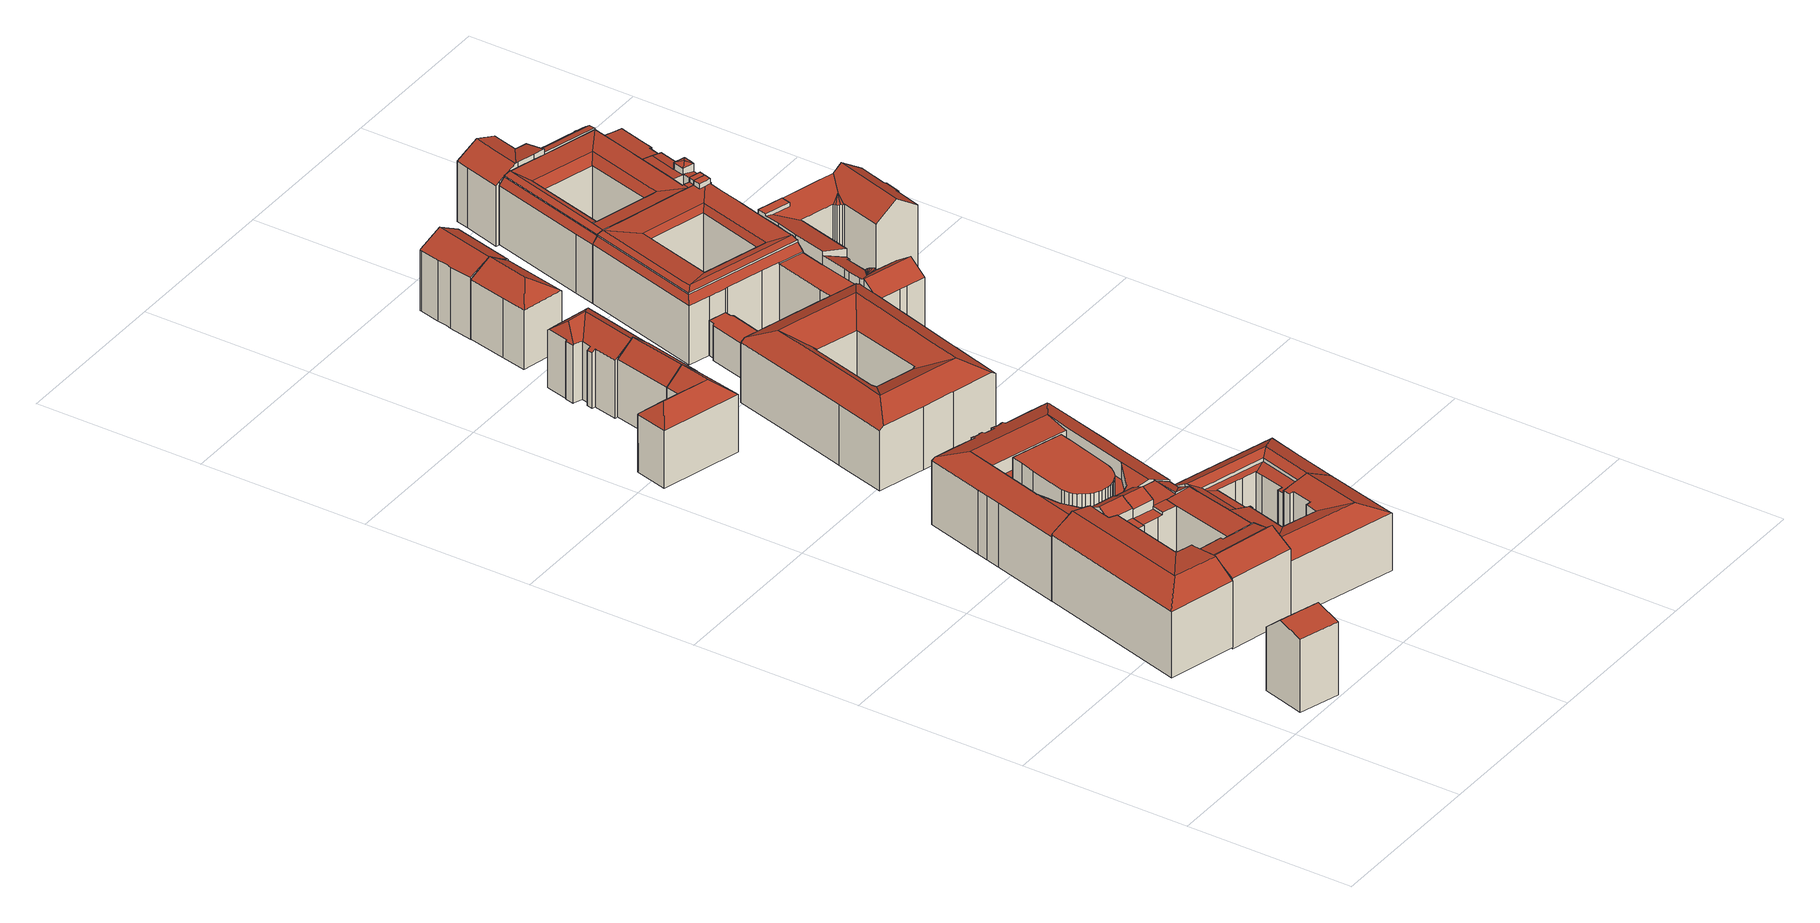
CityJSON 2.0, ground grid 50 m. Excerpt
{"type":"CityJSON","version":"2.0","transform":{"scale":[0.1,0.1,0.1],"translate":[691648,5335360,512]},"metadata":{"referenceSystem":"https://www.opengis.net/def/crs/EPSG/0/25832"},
"CityObjects":{
"building1":{"type":"Building","attributes":{"Gemeindeschluessel":"09162000","HoeheDach":"537.430","HoeheGrund":"512.990","Methode":"2000","NiedrigsteTraufeDesGebaeudes":"532.267","Geometrietyp2DReferenz":"3000","function":"31001_9998","roofType":"3100","measuredHeight":24.44,"storeysAboveGround":5},"geometry":[{"type":"MultiSurface","lod":"2","boundaries":[[[0,1,2,3]],[[4,0,3,5]],[[6,7,4,5,8,9,10,11,12,13]],[[11,14,15,12]],[[3,2,16,9,8,5]],[[4,7,6,13,17,18,1,0]],[[1,18,17,15,14,19,16,2]],[[19,14,11,10,9,16]],[[12,15,17,13]]],"semantics":{"surfaces":[{"type":"RoofSurface"},{"type":"WallSurface"},{"type":"GroundSurface"}],"values":[0,1,2,1,1,1,0,1,1]}}]},
"building2":{"type":"Building","attributes":{"Gemeindeschluessel":"09162000","HoeheDach":"540.660","HoeheGrund":"515.761","Methode":"2000","NiedrigsteTraufeDesGebaeudes":"519.040","Geometrietyp2DReferenz":"3000","function":"31001_3000","roofType":"3100","measuredHeight":24.9,"storeysAboveGround":5},"geometry":[{"type":"MultiSurface","lod":"2","boundaries":[[[20,21,22]],[[23,24,25,26,27]],[[28,29,30,31]],[[32,33,34,35,36]],[[37,38,39,40,41,42]],[[22,21,43,44]],[[45,46,47,48]],[[49,50,51,52,53]],[[51,54,44,52]],[[55,56,57,58]],[[59,39,38,60]],[[42,35,34,47,46,61]],[[26,20,27]],[[62,49,53,63]],[[64,41,40,30]],[[30,29,62,63,64]],[[65,28,31,59,60,55,58,45,48,33,32,66,67]],[[67,66,68,69,25,24]],[[32,36,68,66]],[[44,54,23,27,20,22]],[[43,41,64,63,53,52,44]],[[65,67,24,23,54,51,50]],[[48,47,34,33]],[[55,60,38,37,56]],[[56,37,42,61,57]],[[28,65,50,49,62,29]],[[31,30,40,39,59]],[[25,69,26]],[[45,58,57,61,46]],[[43,21,20,26,69,68,36,35,42,41]]],"semantics":{"surfaces":[{"type":"WallSurface"},{"type":"RoofSurface"},{"type":"GroundSurface"}],"values":[0,1,0,0,1,0,0,1,0,0,0,1,0,0,0,1,2,0,0,1,0,0,0,0,1,0,0,0,0,1]}}]},
"building3":{"type":"Building","attributes":{"Gemeindeschluessel":"09162000","HoeheDach":"540.440","HoeheGrund":"515.440","Methode":"2000","NiedrigsteTraufeDesGebaeudes":"536.875","Geometrietyp2DReferenz":"3000","function":"31001_3000","roofType":"3100","measuredHeight":25,"storeysAboveGround":5},"geometry":[{"type":"MultiSurface","lod":"2","boundaries":[[[70,71,72,73,74]],[[75,76,77,78]],[[79,80,81,82]],[[83,84,80,79]],[[78,77,85,86]],[[87,88,89,90]],[[91,85,77,76,89,88,92,74,73]],[[80,84,93,72,81]],[[91,73,72,93]],[[70,94,87,90,75,78,86,95,83,79,82,71]],[[95,86,85,91,93,84,83]],[[70,74,92,94]],[[90,89,76,75]],[[82,81,72,71]],[[94,92,88,87]]],"semantics":{"surfaces":[{"type":"WallSurface"},{"type":"RoofSurface"},{"type":"GroundSurface"}],"values":[0,0,0,0,0,0,1,1,1,2,0,0,0,0,0]}}]},
"building4":{"type":"Building","attributes":{"Gemeindeschluessel":"09162000","HoeheDach":"522.678","HoeheGrund":"515.722","Methode":"2000","NiedrigsteTraufeDesGebaeudes":"522.478","Geometrietyp2DReferenz":"3000","function":"31001_3000","roofType":"1000","measuredHeight":6.96,"storeysAboveGround":2},"geometry":[{"type":"MultiSurface","lod":"2","boundaries":[[[96,97,98,99]],[[100,101,102,103]],[[98,97,104,105,100,103]],[[97,96,106,104]],[[104,106,107,105]],[[96,99,102,101,107,106]],[[103,102,99,98]],[[105,107,101,100]]],"semantics":{"surfaces":[{"type":"WallSurface"},{"type":"GroundSurface"},{"type":"RoofSurface"}],"values":[0,0,1,0,0,2,0,0]}}]},
"building5":{"type":"Building","attributes":{"Gemeindeschluessel":"09162000","HoeheDach":"540.659","HoeheGrund":"515.698","Methode":"2000","NiedrigsteTraufeDesGebaeudes":"534.637","Geometrietyp2DReferenz":"3000","function":"31001_3000","roofType":"1000","measuredHeight":24.96,"storeysAboveGround":5},"geometry":[{"type":"MultiSurface","lod":"2","boundaries":[[[97,104,108,109,110,111]],[[112,113,114,115]],[[116,117,118,119,120,121]],[[108,122,123,109]],[[124,125,126,123,122,127,128]],[[105,129,108,104]],[[130,131,132,121,120,128,127,133,108,129]],[[110,109,123,134]],[[134,123,112,115,135]],[[136,137,125,124,138]],[[117,116,139,140,141,105,104,97,142,143,137,136]],[[124,128,144]],[[143,142,50,135,115,114,145]],[[119,118,146,144]],[[116,121,132,139]],[[140,131,130,141]],[[139,132,131,140]],[[120,119,144,128]],[[141,130,129,105]],[[111,110,134,135,50]],[[127,122,133]],[[113,147,145,114]],[[137,143,145,147,126,125]],[[146,118,117,136,138]],[[124,144,146,138]],[[97,111,50,142]],[[133,122,108]],[[123,126,147,113,112]]],"semantics":{"surfaces":[{"type":"WallSurface"},{"type":"RoofSurface"},{"type":"GroundSurface"}],"values":[0,1,0,1,1,0,1,0,0,0,2,0,0,1,0,0,0,0,0,1,0,1,0,0,1,0,0,0]}}]},
"building6":{"type":"Building","attributes":{"Gemeindeschluessel":"09162000","HoeheDach":"520.845","HoeheGrund":"515.638","Methode":"2000","NiedrigsteTraufeDesGebaeudes":"520.327","Geometrietyp2DReferenz":"3000","function":"31001_3000","roofType":"1000","measuredHeight":5.21},"geometry":[{"type":"MultiSurface","lod":"2","boundaries":[[[148,149,150,151]],[[152,153,154,155]],[[156,157,158,159]],[[159,158,149,148]],[[155,156,159,148,151,160,152]],[[151,150,161,160]],[[155,154,157,156]],[[153,161,150,149,158,157,154]],[[160,161,153,152]]],"semantics":{"surfaces":[{"type":"WallSurface"},{"type":"GroundSurface"},{"type":"RoofSurface"}],"values":[0,0,0,0,1,0,0,2,0]}}]},
"building7":{"type":"Building","attributes":{"Gemeindeschluessel":"09162000","HoeheDach":"539.810","HoeheGrund":"515.973","Methode":"1000","NiedrigsteTraufeDesGebaeudes":"539.810","Geometrietyp2DReferenz":"3000","function":"51009_1610","roofType":"1000","measuredHeight":23.84},"geometry":[{"type":"MultiSurface","lod":"2","boundaries":[[[162,163,164,165]],[[166,167,168,169]],[[169,168,170,171]],[[172,173,174,175]],[[176,177,178,179]],[[180,181,182,183]],[[184,185,186,187]],[[173,188,186,185,189,190,191,192,193,194,195,196,197,198,164,163,170,168,167,199,200,178,177,201,182,181,202,174]],[[203,193,192,204]],[[173,172,205,188]],[[206,197,196,207]],[[171,170,163,162]],[[187,186,188,205]],[[208,190,189,209]],[[210,201,177,176]],[[209,189,185,184]],[[211,191,190,208]],[[212,195,194,213]],[[165,164,198,214]],[[205,172,175,215,180,183,210,176,179,216,217,166,169,171,162,165,214,206,207,212,213,203,204,211,208,209,184,187]],[[181,180,215,202]],[[214,198,197,206]],[[213,194,193,203]],[[175,174,202,215]],[[179,178,200,216]],[[217,199,167,166]],[[183,182,201,210]],[[207,196,195,212]],[[204,192,191,211]],[[216,200,199,217]]],"semantics":{"surfaces":[{"type":"WallSurface"},{"type":"RoofSurface"},{"type":"GroundSurface"}],"values":[0,0,0,0,0,0,0,1,0,0,0,0,0,0,0,0,0,0,0,2,0,0,0,0,0,0,0,0,0,0]}}]},
"building8":{"type":"Building","attributes":{"name":"Bayerisches Staatsministerium des Innern, für Sport und Integration","Gemeindeschluessel":"09162000","HoeheDach":"538.550","HoeheGrund":"515.500","Methode":"2000","NiedrigsteTraufeDesGebaeudes":"533.060","Geometrietyp2DReferenz":"3000","function":"31001_3000","roofType":"3100","measuredHeight":23.05,"storeysAboveGround":3},"geometry":[{"type":"MultiSurface","lod":"2","boundaries":[[[218,219,220,221]],[[222,223,224,225]],[[226,227,228,229]],[[230,231,232,233,234,235,236,237,238,239,240,241,224,223,242,243,244,245,246,247,248,249,250,251,252,253,254,255,256]],[[221,220,257,258]],[[259,260,231,261,262,263]],[[264,265,266,267,268,269,270,232,231,260,259,271]],[[272,273,225,224,241,240]],[[274,275,276,277]],[[278,279,280,281]],[[282,283,284,285]],[[233,232,270,286,287,288,289,234]],[[281,280,290,291]],[[292,268,267,293]],[[294,295,296,297,298,258,257,299,300]],[[301,266,265,302]],[[303,304,305,306]],[[307,308,219,218]],[[249,248,247,309,310,311]],[[312,313,314,315]],[[316,317,283,282]],[[318,253,252,319]],[[309,247,246,320]],[[243,242,223,222,321,322]],[[323,324,313,312]],[[277,276,304,303]],[[254,253,318,325]],[[326,327,319,252,251,250]],[[328,244,243,322]],[[329,330,331,332]],[[333,334,307,218,221,258,298,297,335,336,263,262,337,338],[339,284,283,317,340,341,342,343,344,345,346,347,228,227,348,349,331,330,350,351,352,353,305,304,276,275,290,280,279,354]],[[338,355,356,333]],[[302,265,264,357]],[[358,348,227,226]],[[359,349,348,358]],[[360,350,330,329]],[[338,337,361,230,362,355]],[[229,228,347,363]],[[351,350,360,364,365,352]],[[366,367,368,369,370,371]],[[334,372,308,307]],[[370,369,355,362,230,256,373,374,375,314,313,324]],[[328,376,320,246,245,244]],[[377,292,293,301,302,357,378,379,296,295,294,300,367,366,371,323,312,315,380,381,382,383,384,325,318,319,327,326,311,310,309,320,376,328,322,321,222,225,273,272,385,386,387,388,389,289,288,287,286],[316,282,285,390,391,278,281,291,274,277,303,306,392,365,364,360,329,332,359,358,226,229,363,393,394,395,396,397,398,399]],[[379,378,357,264,271,400,335,297,296]],[[332,331,349,359]],[[392,353,352,365]],[[387,237,236,388]],[[363,347,346,393]],[[398,341,340,399]],[[333,356,372,334]],[[271,259,401,400]],[[306,305,353,392]],[[397,342,341,398]],[[292,377,286,270,269,268]],[[336,401,259,263]],[[375,374,373,382,381,380]],[[239,238,237,387,386,385]],[[335,400,401,336]],[[399,340,317,316]],[[368,299,257,220,219,308,372,356,355,369]],[[293,267,266,301]],[[291,290,275,274]],[[300,299,368,367]],[[315,314,375,380]],[[289,389,388,236,235,234]],[[285,284,339,390]],[[262,261,361,337]],[[261,231,230,361]],[[272,240,239,385]],[[391,354,279,278]],[[326,250,249,311]],[[394,345,344,395]],[[393,346,345,394]],[[371,370,324,323]],[[390,339,354,391]],[[256,255,254,325,384,383,382,373]],[[344,343,342,397,396,395]]],"semantics":{"surfaces":[{"type":"WallSurface"},{"type":"RoofSurface"},{"type":"GroundSurface"}],"values":[0,0,0,1,0,0,1,0,0,0,0,0,0,0,0,0,0,0,0,0,0,0,0,0,0,0,0,0,0,0,1,0,0,0,0,0,0,0,0,0,0,1,0,2,0,0,0,0,0,0,0,1,0,0,0,0,0,0,0,0,1,0,0,0,0,0,0,0,1,0,0,0,0,0,0,0,0,0]}}]},
"building9":{"type":"Building","attributes":{"Gemeindeschluessel":"09162000","HoeheDach":"537.230","HoeheGrund":"515.540","Methode":"2000","NiedrigsteTraufeDesGebaeudes":"533.020","Geometrietyp2DReferenz":"3000","function":"31001_3000","roofType":"3100","measuredHeight":21.69,"storeysAboveGround":5},"geometry":[{"type":"MultiSurface","lod":"2","boundaries":[[[402,403,404,405,406,407]],[[408,409,410,411]],[[403,412,413,414,404]],[[415,416,417,418]],[[419,420,421,402,407]],[[422,423,413,412]],[[424,425,409,408]],[[426,427,428,429,430,406,405]],[[431,432,425,424]],[[403,402,421,420,431,424,408,411,433,434,435,436,437,438,439,415,418,440,422,412]],[[440,441,423,422]],[[414,413,423,441,442,426]],[[436,443,444,437]],[[432,431,420,419]],[[426,442,417,416,445,446,444,443,427]],[[447,433,411,410]],[[439,445,416,415]],[[419,407,406,430,447,410,409,425,432]],[[437,444,446,438]],[[414,426,405,404]],[[436,435,428,427,443]],[[440,418,417,442,441]],[[438,446,445,439]],[[434,433,447,430,429]],[[434,429,428,435]]],"semantics":{"surfaces":[{"type":"WallSurface"},{"type":"RoofSurface"},{"type":"GroundSurface"}],"values":[0,0,0,0,0,0,0,1,0,2,0,1,0,0,1,0,0,1,0,1,0,0,0,0,0]}}]},
"building10":{"type":"Building","attributes":{"Gemeindeschluessel":"09162000","HoeheDach":"518.244","HoeheGrund":"515.620","Methode":"1000","NiedrigsteTraufeDesGebaeudes":"518.244","Geometrietyp2DReferenz":"3000","function":"31001_2000","roofType":"1000","measuredHeight":2.62},"geometry":[{"type":"MultiSurface","lod":"2","boundaries":[[[448,449,450,451,452,453,454,455,456,457,458,459]],[[460,461,462,463,464,465,466,467,468,469,470,471]],[[448,459,466,465]],[[469,456,455,470]],[[454,471,470,455]],[[452,461,460,453]],[[456,469,468,457]],[[449,448,465,464,463,450]],[[450,463,462,451]],[[457,468,467,458]],[[453,460,471,454]],[[458,467,466,459]],[[451,462,461,452]]],"semantics":{"surfaces":[{"type":"GroundSurface"},{"type":"RoofSurface"},{"type":"WallSurface"}],"values":[0,1,2,2,2,2,2,2,2,2,2,2,2]}}]},
"building11":{"type":"Building","attributes":{"Gemeindeschluessel":"09162000","HoeheDach":"537.770","HoeheGrund":"515.553","Methode":"2000","NiedrigsteTraufeDesGebaeudes":"533.120","Geometrietyp2DReferenz":"3000","function":"31001_1000","roofType":"3100","measuredHeight":22.22,"storeysAboveGround":6},"geometry":[{"type":"MultiSurface","lod":"2","boundaries":[[[472,473,474,475]],[[476,477,478,479]],[[474,473,480,481,482,483,484]],[[476,475,485,486]],[[482,481,487,478,477,488]],[[475,474,484,485]],[[479,478,487,489,472]],[[480,489,487,481]],[[482,488,490,483]],[[476,479,472,475]],[[484,483,490,486,485]],[[476,486,490,488,477]],[[473,472,489,480]]],"semantics":{"surfaces":[{"type":"WallSurface"},{"type":"RoofSurface"},{"type":"GroundSurface"}],"values":[0,1,2,1,0,0,1,0,0,1,0,1,0]}}]},
"building12":{"type":"Building","attributes":{"Gemeindeschluessel":"09162000","HoeheDach":"537.200","HoeheGrund":"515.490","Methode":"2000","NiedrigsteTraufeDesGebaeudes":"533.015","Geometrietyp2DReferenz":"3000","function":"31001_2000","roofType":"3100","measuredHeight":21.71,"storeysAboveGround":5},"geometry":[{"type":"MultiSurface","lod":"2","boundaries":[[[491,492,493,494]],[[423,422,495,496,497]],[[498,499,500,501]],[[493,492,502,503]],[[504,505,506,507]],[[508,509,510,511]],[[512,513,514,510,515]],[[502,516,517,518,503]],[[519,520,521,408]],[[507,506,520,519]],[[522,523,524,511,510,514]],[[525,508,511,526]],[[527,528,529,302,530]],[[531,532,525,516,502,492,491,533]],[[424,408,521,534,524,523]],[[525,532,535,508]],[[512,515,530,302]],[[505,504,501,500,536]],[[496,495,422,440,418,415,494,493,503,518,537,498,501,504,507,519,408,424,538,513,512,302,529,528,539]],[[418,440,441,442,535,532,531]],[[540,539,528,527]],[[526,511,524,534]],[[525,526,536,500,499,541,517,516]],[[527,530,515,510,509,540]],[[415,533,491,494]],[[541,537,518,517]],[[535,442,509,508]],[[531,533,415,418]],[[422,423,441,440]],[[537,541,499,498]],[[497,496,539,540]],[[526,534,521,520,506,505,536]],[[538,522,514,513]],[[522,538,424,523]],[[497,540,509,442,441,423]]],"semantics":{"surfaces":[{"type":"WallSurface"},{"type":"RoofSurface"},{"type":"GroundSurface"}],"values":[0,0,0,0,0,1,0,0,0,0,1,0,0,1,0,0,0,0,2,0,0,0,1,1,0,0,1,0,0,0,0,1,0,0,1]}}]},
"building13":{"type":"Building","attributes":{"Gemeindeschluessel":"09162000","HoeheDach":"537.627","HoeheGrund":"515.540","Methode":"1000","NiedrigsteTraufeDesGebaeudes":"533.245","Geometrietyp2DReferenz":"3000","function":"31001_1000","roofType":"3100","measuredHeight":22.09,"storeysAboveGround":6},"geometry":[{"type":"MultiSurface","lod":"2","boundaries":[[[483,490,542,543]],[[544,545,546,547,543,542]],[[548,545,544,549]],[[484,550,483,543,547,546]],[[546,545,548,484]],[[550,484,548,549,490,483]],[[549,544,542,490]]],"semantics":{"surfaces":[{"type":"WallSurface"},{"type":"RoofSurface"},{"type":"GroundSurface"}],"values":[0,0,1,2,0,0,1]}}]},
"building14":{"type":"Building","attributes":{"Gemeindeschluessel":"09162000","HoeheDach":"537.167","HoeheGrund":"515.540","Methode":"2000","NiedrigsteTraufeDesGebaeudes":"532.442","Geometrietyp2DReferenz":"3000","function":"31001_1000","roofType":"3200","measuredHeight":21.63,"storeysAboveGround":6},"geometry":[{"type":"MultiSurface","lod":"2","boundaries":[[[551,552,553,554,555,556]],[[557,558,559,560,561,562]],[[563,564,565,566,567,568]],[[569,570,571,572]],[[543,573,574,575]],[[546,576,577,578,579,580]],[[581,582,583,584,585,586]],[[586,585,562,561]],[[556,555,564,563,571,570]],[[587,546,580,588,573,543]],[[558,589,553,552,590,591,592,559]],[[555,554,578,593,565,564]],[[573,588,594,554,553,589,558,557,562,585,584,583,574]],[[576,546,587,543,575,582,581,586,561,560,559,592,591,590,595,596,569,572,568,567,566,597,577]],[[596,595,590,552,551,556,570,569]],[[575,574,583,582]],[[593,578,577,597,566,565]],[[580,579,578,554,594,588]],[[572,571,563,568]]],"semantics":{"surfaces":[{"type":"RoofSurface"},{"type":"WallSurface"},{"type":"GroundSurface"}],"values":[0,1,1,1,1,1,1,1,0,1,1,0,0,2,1,1,1,0,1]}}]},
"building15":{"type":"Building","attributes":{"name":"Bayerisches Staatsministerium der Finanzen und für Heimat","Gemeindeschluessel":"09162000","HoeheDach":"538.540","HoeheGrund":"515.510","Methode":"2000","NiedrigsteTraufeDesGebaeudes":"533.936","Geometrietyp2DReferenz":"3000","function":"31001_3000","roofType":"3100","measuredHeight":23.03,"storeysAboveGround":3},"geometry":[{"type":"MultiSurface","lod":"2","boundaries":[[[598,599,600,601,602,603,604,605,606,607,608,609,610]],[[611,612,613,614,615,616,617,618]],[[619,620,621,622,623,624,625,626]],[[627,604,603,628]],[[629,630,631,632,633,634,635,636,637,638,611,618]],[[633,639,640,641,642,643,644,634]],[[645,646,647,628,603,602,601,600]],[[648,649,610,632,631,630,629,650]],[[651,652,653,654,622,621]],[[655,656,657,607,606,658,659,660,661,662,663,664]],[[645,600,599,665]],[[629,618,617,616,615,666,655,667,668,650]],[[626,625,669,670]],[[671,665,599,598,653,652]],[[669,672,673,674,675,676,677,670]],[[660,659,678,679,680,661]],[[623,622,654,653,598,610,649,648,650,624]],[[681,682,683,684,642,641,685,686,687,666,615,614]],[[664,663,688,689,675,674]],[[662,661,680,690,688,663]],[[627,628,647,646,645,665,671,652,651,621,620,619,626,670,677,676,675,689,688,690,680,679,678,691,692,693],[684,683,682,681,614,613,612,611,638,637,636,635,634,644,643,642]],[[624,650,668,667,655,664,674,673,672,669,625]],[[678,659,658,691]],[[610,609,608,607,685,641,640,639,633,632]],[[606,605,693,692,691,658]],[[693,605,604,627]],[[666,687,686,685,607,657,656,655]]],"semantics":{"surfaces":[{"type":"RoofSurface"},{"type":"WallSurface"},{"type":"GroundSurface"}],"values":[0,1,1,1,1,1,1,0,1,0,1,0,1,1,1,1,0,1,1,1,2,0,1,0,1,1,0]}}]},
"building16":{"type":"Building","attributes":{"Gemeindeschluessel":"09162000","HoeheDach":"537.920","HoeheGrund":"515.592","Methode":"1000","NiedrigsteTraufeDesGebaeudes":"533.627","Geometrietyp2DReferenz":"3000","function":"31001_9998","roofType":"3200","measuredHeight":22.33,"storeysAboveGround":6},"geometry":[{"type":"MultiSurface","lod":"2","boundaries":[[[694,695,696,697]],[[698,696,695,699,700,701]],[[700,699,702,703,704,705]],[[706,703,702,707]],[[708,704,703,706]],[[694,707,702,699,695]],[[701,700,705]],[[701,705,709,710,698]],[[698,710,697,696]],[[710,709,708,706,707,694,697]],[[709,705,704,708]]],"semantics":{"surfaces":[{"type":"WallSurface"},{"type":"RoofSurface"},{"type":"GroundSurface"}],"values":[0,1,1,0,0,0,1,0,0,2,0]}}]},
"building17":{"type":"Building","attributes":{"Gemeindeschluessel":"09162000","HoeheDach":"526.280","HoeheGrund":"515.641","Methode":"2000","NiedrigsteTraufeDesGebaeudes":"526.280","Geometrietyp2DReferenz":"3000","function":"31001_3000","roofType":"1000","measuredHeight":10.64},"geometry":[{"type":"MultiSurface","lod":"2","boundaries":[[[711,712,713,714]],[[715,716,712,711]],[[717,718,719,720]],[[720,719,721,722]],[[723,724,725,726]],[[727,728,718,717]],[[722,721,716,715]],[[712,716,721,719,718,728,729,730,731,725,724,713]],[[732,729,728,727]],[[726,725,731,733]],[[714,713,724,723]],[[714,723,726,733,734,732,727,717,720,722,715,711]],[[734,730,729,732]],[[733,731,730,734]]],"semantics":{"surfaces":[{"type":"WallSurface"},{"type":"RoofSurface"},{"type":"GroundSurface"}],"values":[0,0,0,0,0,0,0,1,0,0,0,2,0,0]}}]},
"building18":{"type":"Building","attributes":{"Gemeindeschluessel":"09162000","HoeheDach":"537.840","HoeheGrund":"515.530","Methode":"2000","NiedrigsteTraufeDesGebaeudes":"534.086","Geometrietyp2DReferenz":"3000","function":"31001_9998","roofType":"3100","measuredHeight":22.31,"storeysAboveGround":5},"geometry":[{"type":"MultiSurface","lod":"2","boundaries":[[[735,736,737,738,739,740,741,742,743]],[[744,739,738,745]],[[746,747,748,749,750,751,752,753,744,745,754,755,756]],[[747,746,757,758,759,748]],[[749,748,759,735,743,750]],[[753,740,739,744]],[[746,756,760,757]],[[737,736,760,756,755,754,745,738]],[[759,758,757,760,736,735]],[[750,743,742,751]],[[742,741,740,753,752,751]]],"semantics":{"surfaces":[{"type":"RoofSurface"},{"type":"WallSurface"},{"type":"GroundSurface"}],"values":[0,1,2,1,1,1,1,1,0,1,1]}}]},
"building19":{"type":"Building","attributes":{"Gemeindeschluessel":"09162000","HoeheDach":"537.850","HoeheGrund":"515.645","Methode":"1000","NiedrigsteTraufeDesGebaeudes":"533.216","Geometrietyp2DReferenz":"3000","function":"31001_3000","roofType":"1000","measuredHeight":22.2,"storeysAboveGround":5},"geometry":[{"type":"MultiSurface","lod":"2","boundaries":[[[761,762,763,764,765]],[[766,767,768,769]],[[770,771,772,773,774,775,776]],[[773,772,777,778,779,780,781,782,783,784,785,786,787,788,789,790,791,792,793,794,795,796,727,732,797,798,799,800,801,802,803,804,805,806,807,774],[808,809,810,811,812,813,814]],[[766,815,816,817,787,786,785,784,818,767]],[[784,783,782,781,780,819,820,821,822,818]],[[823,765,824,825,826,827,828]],[[765,764,829,830,831,832,833,834,835,836,824]],[[837,838,839,840,817,816,841,842,843]],[[790,838,837,791]],[[844,776,775,845,846]],[[778,847,848,779]],[[829,770,776,844,846,830]],[[828,827,826,825,849,768]],[[769,768,849,850]],[[813,851,763,814]],[[816,815,852,841]],[[779,848,819,780]],[[797,853,854,798]],[[794,855,856,795]],[[857,858,761,765,823]],[[796,859,860,727]],[[861,862,863,857,823]],[[821,820,819,848,847,864,771,770,829,764,861]],[[732,865,853,797]],[[862,851,813,812,811,863]],[[842,841,852,855,794,793]],[[767,818,822,866,867,828,768]],[[830,846,845,831]],[[791,837,843,792]],[[789,839,838,790]],[[814,763,762,808]],[[833,832,806,805,804,834]],[[803,835,834,804]],[[867,866,822,821,861,823,828]],[[831,845,775,774,807,806,832]],[[795,856,859,796]],[[865,860,859,856,855,852,815,766,769,853]],[[857,863,811,810,858]],[[792,843,842,793]],[[727,860,865,732]],[[769,850,854,853]],[[861,764,763,851,862]],[[787,817,840,788]],[[778,777,772,771,864,847]],[[850,849,825,824,836,835,803,802,801,800,799,798,854]],[[810,809,808,762,761,858]],[[788,840,839,789]]],"semantics":{"surfaces":[{"type":"RoofSurface"},{"type":"WallSurface"},{"type":"GroundSurface"}],"values":[0,1,1,2,1,1,0,0,0,1,0,1,1,0,1,1,1,1,1,1,0,1,0,0,1,1,1,0,1,1,1,1,1,1,0,1,1,0,1,1,1,0,0,1,1,1,1,1]}}]},
"building20":{"type":"Building","attributes":{"Gemeindeschluessel":"09162000","HoeheDach":"536.542","HoeheGrund":"515.633","Methode":"2000","NiedrigsteTraufeDesGebaeudes":"532.075","Geometrietyp2DReferenz":"3000","function":"31001_3000","roofType":"3100","measuredHeight":20.91,"storeysAboveGround":4},"geometry":[{"type":"MultiSurface","lod":"2","boundaries":[[[868,869,870,871]],[[872,873,874,875]],[[876,877,878,879]],[[880,881,882,883]],[[870,874,873,871]],[[884,885,886,887,888,889,871,890,876,879]],[[891,892,893,894,895]],[[896,877,876,890,897]],[[898,882,881,899,900,901]],[[790,902,903,889,888]],[[873,895,894,871]],[[904,898,901,905]],[[788,886,885,787]],[[880,883,904,905,902,790,789,788,787,906,878,877,896,892,891,872,875,907,908,909,910]],[[908,907,869,868,911]],[[912,897,890,871]],[[902,905,901,900,903]],[[909,913,914,910]],[[915,916,871]],[[892,896,897,912,893]],[[916,911,868,871]],[[906,884,879,878]],[[880,910,914,899,881]],[[790,888,887,789]],[[872,891,895,873]],[[909,908,911,916,915,913]],[[883,882,898,904]],[[789,887,886,788]],[[894,893,912,871]],[[884,906,787,885]],[[907,875,874,870,869]],[[889,903,900,899,914,913,915,871]]],"semantics":{"surfaces":[{"type":"RoofSurface"},{"type":"WallSurface"},{"type":"GroundSurface"}],"values":[0,1,1,1,0,0,1,1,0,1,0,1,1,2,1,0,1,1,0,1,0,1,1,1,1,1,1,1,0,1,1,0]}}]},
"building21":{"type":"Building","attributes":{"Gemeindeschluessel":"09162000","HoeheDach":"537.860","HoeheGrund":"515.590","Methode":"2000","NiedrigsteTraufeDesGebaeudes":"533.453","Geometrietyp2DReferenz":"3000","function":"31001_3000","roofType":"1000","measuredHeight":22.27,"storeysAboveGround":5},"geometry":[{"type":"MultiSurface","lod":"2","boundaries":[[[799,800,803,917,825,849,850,854,798]],[[918,919,920,921,922,923,924,925]],[[825,926,927,928,849]],[[917,929,930,931,932,933,934,935,825]],[[850,936,937,938,854]],[[939,940,934]],[[941,942,775,774]],[[932,943,944,922,921,945,946,947]],[[948,949,950,951]],[[935,926,825]],[[952,953,954,955]],[[936,928,927,956,957,958,959,960,937]],[[850,849,928,936]],[[955,954,961,962]],[[775,942,963,845]],[[964,947,946,965,966,967,968,939]],[[925,924,940,939,968]],[[969,952,955,962,970,971,941,774,807,972,973,806,804,803,800,799,798,974,960,959,958,957,975,976,977],[919,918,925,968,967,966,965,978,920]],[[940,924,923,979,934]],[[934,979,927,926]],[[974,938,937,960]],[[798,854,938,974]],[[957,956,980,975]],[[976,981,982,977]],[[806,930,929,804]],[[923,922,944,979]],[[946,945,921,920,978,965]],[[931,951,950,961,954,953,983,944,943,932]],[[973,972,807,774,775,845,948,951,931,930,806]],[[975,980,981,976]],[[804,929,917,803]],[[952,969,977,982,983,953]],[[933,932,947,964,939,934]],[[950,949,963,942,941,971,970,962,961]],[[934,926,935]],[[948,845,963,949]],[[979,944,983,982,981,980,956,927]]],"semantics":{"surfaces":[{"type":"WallSurface"},{"type":"RoofSurface"},{"type":"GroundSurface"}],"values":[0,0,1,1,1,0,0,1,1,0,0,0,0,0,1,0,0,2,1,1,0,0,0,0,0,1,0,1,0,0,0,0,1,0,0,0,1]}}]},
"building22":{"type":"Building","attributes":{"Gemeindeschluessel":"09162000","HoeheDach":"538.033","HoeheGrund":"515.520","Methode":"2000","NiedrigsteTraufeDesGebaeudes":"533.962","Geometrietyp2DReferenz":"3000","function":"31001_9998","roofType":"3100","measuredHeight":22.51,"storeysAboveGround":5},"geometry":[{"type":"MultiSurface","lod":"2","boundaries":[[[984,985,986,987,988,989,990]],[[991,992,993,994]],[[995,996,997,998]],[[999,1000,1001,1002]],[[1003,1004,996,995]],[[1000,990,989,988,1005,1006,1001]],[[1007,1004,1003,1008,1009,1010]],[[995,998,1011,1012,991,994,1013,1014,999,1002,1015,1016,1017,1018,1019,1020,1009,1008,1003]],[[1009,1020,1019,986,985,1010]],[[998,997,1021,1011]],[[1015,1006,1005,1016]],[[1014,1013,994,993,984,990,1000,999]],[[1002,1001,1006,1015]],[[988,987,1018,1017,1016,1005]],[[1018,987,986,1019]],[[1012,1011,1021,1022,992,991]],[[993,992,1022,1021,997,996,1004,1007,1010,985,984]]],"semantics":{"surfaces":[{"type":"RoofSurface"},{"type":"WallSurface"},{"type":"GroundSurface"}],"values":[0,1,1,1,1,0,1,2,1,1,1,1,1,1,1,1,0]}}]},
"building23":{"type":"Building","attributes":{"Gemeindeschluessel":"09162000","HoeheDach":"539.562","HoeheGrund":"515.597","Methode":"2000","NiedrigsteTraufeDesGebaeudes":"534.201","Geometrietyp2DReferenz":"3000","function":"31001_3000","roofType":"3100","measuredHeight":23.96,"storeysAboveGround":4},"geometry":[{"type":"MultiSurface","lod":"2","boundaries":[[[1023,1024,1025,1026,1027,1028,1029,1030,1031,1032,1033]],[[1034,1035,1036,1037]],[[784,1038,1039,780]],[[1040,1041,1042,1043]],[[1044,1045,1028,1046]],[[1047,1048,1046,1028,1049]],[[1050,1051,1044,1046,1048]],[[906,1052,1053,787]],[[1041,1054,1055,1056,1034,1037,1051,1050,1057,1058,1059,1060,1061,1062,906,787,784,780,779,1063,1064,1065,1066,1042]],[[1041,1040,1067,1054]],[[1066,1068,1043,1042]],[[1069,1070,1071,1023,1033]],[[1072,1073,1029,1028,1045,1036,1035]],[[1032,1074,1069,1033]],[[1040,1043,1068,1075,1073,1072,1076,1077,1067]],[[1055,1077,1076,1056]],[[787,1053,1038,784]],[[1059,1026,1025,1060]],[[1059,1058,1078,1027,1026]],[[1050,1048,1047,1057]],[[1078,1049,1028,1027]],[[1061,1060,1025,1024,1079]],[[1063,779,1080,1074,1032,1031]],[[1062,1081,1052,906]],[[1061,1079,1081,1062]],[[1058,1057,1047,1049,1078]],[[1069,1074,1080,1070]],[[1077,1055,1054,1067]],[[1063,1031,1030,1064]],[[1051,1037,1036,1045,1044]],[[779,780,1039,1071,1070,1080]],[[1065,1075,1068,1066]],[[1065,1064,1030,1029,1073,1075]],[[1034,1056,1076,1072,1035]],[[1023,1071,1039,1038,1053,1052,1081,1079,1024]]],"semantics":{"surfaces":[{"type":"RoofSurface"},{"type":"WallSurface"},{"type":"GroundSurface"}],"values":[0,1,1,1,0,0,1,1,2,1,1,1,0,1,0,1,1,1,1,1,0,1,1,1,1,1,0,1,1,1,1,1,1,1,0]}}]},
"building24":{"type":"Building","attributes":{"Gemeindeschluessel":"09162000","HoeheDach":"536.200","HoeheGrund":"515.600","Methode":"2000","NiedrigsteTraufeDesGebaeudes":"521.159","Geometrietyp2DReferenz":"3000","function":"31001_9998","roofType":"1000","measuredHeight":20.6,"storeysAboveGround":4},"geometry":[{"type":"MultiSurface","lod":"2","boundaries":[[[1082,1083,1084,1085]],[[1086,1087,1088,1089]],[[952,955,1090,1091,1092,1093]],[[1094,1083,1095]],[[1096,1097,1092,1091]],[[1098,1099,1100,1094]],[[1101,1102,1096,1091,1090,1103]],[[1087,1104,1095,1088]],[[1105,1106,1107,1108]],[[1105,952,1093,1109,1106]],[[941,1110,1086,1089,1102,1101]],[[1085,1111,1107,1106,1109,1082]],[[962,1103,1090,955]],[[1112,1113,1111,1085,1084,1100,1099]],[[1089,1088,1095,1083,1082,1097,1096,1102]],[[941,1101,1103,962]],[[1097,1082,1109,1093,1092]],[[1104,1098,1094,1095]],[[1094,1100,1084,1083]],[[1110,1112,1099,1098,1104,1087,1086]],[[1108,1107,1111,1113]],[[1112,1110,941,962,955,952,1105,1108,1113]]],"semantics":{"surfaces":[{"type":"WallSurface"},{"type":"RoofSurface"},{"type":"GroundSurface"}],"values":[0,1,0,1,0,1,1,0,0,0,0,1,0,0,0,0,1,1,1,0,0,2]}}]},
"building25":{"type":"Building","attributes":{"Gemeindeschluessel":"09162000","HoeheDach":"536.964","HoeheGrund":"515.680","Methode":"2000","NiedrigsteTraufeDesGebaeudes":"532.594","Geometrietyp2DReferenz":"3000","function":"31001_9998","roofType":"2100","measuredHeight":21.28,"storeysAboveGround":4},"geometry":[{"type":"MultiSurface","lod":"2","boundaries":[[[1114,1115,1116,1117,1118,1119,1120,1121,1122,1123,1124,1125,1126]],[[1127,1128,1129,1130,1131]],[[1125,1132,1133,1126]],[[1134,1135,1136,1137,1138,1139]],[[1131,1130,1139,1138,1121,1120,1119]],[[1115,1114,1126,1133,1140,1136,1135]],[[1129,1134,1139,1130]],[[1140,1133,1132,1141,1142,1143]],[[1124,1141,1132,1125]],[[1143,1137,1136,1140]],[[1123,1142,1141,1124]],[[1117,1116,1115,1135,1134,1129,1128]],[[1138,1137,1143,1142,1123,1122,1121]],[[1117,1128,1127,1118]],[[1118,1127,1131,1119]]],"semantics":{"surfaces":[{"type":"GroundSurface"},{"type":"RoofSurface"},{"type":"WallSurface"}],"values":[0,1,2,1,2,2,2,1,2,2,2,2,2,2,2]}}]},
"building26":{"type":"Building","attributes":{"Gemeindeschluessel":"09162000","HoeheDach":"532.808","HoeheGrund":"515.772","Methode":"2000","NiedrigsteTraufeDesGebaeudes":"531.914","Geometrietyp2DReferenz":"3000","function":"31001_9998","roofType":"1000","measuredHeight":17.04,"storeysAboveGround":4},"geometry":[{"type":"MultiSurface","lod":"2","boundaries":[[[1144,1145,1146,1147]],[[1148,1149,1150,1151]],[[1152,1153,1154,1155]],[[1147,1146,1153,1152]],[[1155,1154,1156,1157]],[[1157,1156,1158,1159]],[[1160,1161,1149,1148]],[[1162,1163,1161,1160]],[[1159,1158,1163,1162]],[[1151,1150,1145,1144]],[[1145,1150,1149,1161,1163,1158,1156,1154,1153,1146]],[[1147,1152,1155,1157,1159,1162,1160,1148,1151,1144]]],"semantics":{"surfaces":[{"type":"WallSurface"},{"type":"RoofSurface"},{"type":"GroundSurface"}],"values":[0,0,0,0,0,0,0,0,0,0,1,2]}}]}
},
"vertices":[
[212,8,234],[233,83,254],[113,119,254],[91,44,234],[212,8,10],[91,44,10],[248,137,10],[233,83,10],[113,119,10],[128,172,10],[190,155,10],[221,146,10],[240,141,10],[249,138,10],[221,146,203],[240,141,203],[128,172,205],[249,138,203],[248,137,204],[190,155,204],
[242,738,274],[238,723,274],[238,723,266],[325,738,287],[334,772,268],[258,793,268],[255,782,274],[249,760,287],[284,592,38],[284,592,70],[254,482,70],[254,482,38],[208,807,38],[174,817,38],[174,817,267],[200,809,284],[208,807,282],[228,391,284],[230,396,283],[251,471,272],[254,482,270],[205,496,270],[95,429,284],[265,715,270],[265,715,266],[133,828,38],[133,828,241],[136,828,242],[136,828,38],[303,658,237],[304,661,237],[315,701,237],[265,715,237],[253,671,237],[315,701,266],[210,327,38],[210,327,242],[9,381,240],[9,381,38],[251,471,38],[230,396,38],[9,382,241],[303,658,70],[253,671,70],[205,496,70],[304,661,38],[250,795,38],[334,772,38],[250,795,276],[258,793,274],
[251,471,34],[230,396,34],[230,396,284],[236,418,266],[251,471,255],[365,434,34],[365,434,257],[442,416,257],[442,416,34],[404,279,34],[404,279,249],[210,327,249],[210,327,34],[422,340,34],[422,340,280],[433,383,264],[433,383,34],[341,450,34],[341,450,255],[338,440,257],[338,440,34],[430,370,266],[305,458,255],[424,348,284],[305,458,34],[424,349,34],
[354,649,105],[354,649,37],[305,458,37],[305,458,105],[338,440,37],[338,440,106],[341,450,106],[341,450,37],[413,633,37],[365,434,37],[413,633,107],[365,434,107],
[413,633,244],[369,645,244],[369,645,237],[354,649,237],[379,681,265],[388,718,287],[324,735,287],[314,699,265],[491,619,37],[504,666,37],[504,666,241],[499,649,252],[499,649,250],[491,619,250],[422,670,246],[379,681,246],[472,735,252],[467,736,252],[397,755,252],[450,662,246],[454,661,246],[365,434,244],[442,416,250],[464,503,250],[490,613,250],[422,670,244],[379,681,237],[314,699,237],[519,722,37],[467,736,37],[519,722,226],[490,613,37],[464,503,37],[442,416,37],[304,661,37],[334,772,37],[454,661,252],[334,772,265],[510,690,227],[397,755,265],
[540,483,36],[540,483,87],[564,476,83],[564,476,36],[533,355,36],[533,355,83],[496,366,88],[496,366,36],[524,470,36],[524,470,88],[528,486,88],[528,486,36],[561,465,36],[561,465,83],
[372,799,40],[372,799,278],[360,797,278],[360,797,40],[402,813,40],[402,813,278],[393,807,278],[393,807,40],[382,802,278],[382,802,40],[305,998,40],[305,998,278],[317,1039,278],[317,1039,40],[430,848,40],[430,848,278],[425,838,278],[425,838,40],[483,1028,40],[483,1028,278],[474,995,278],[474,995,40],[273,868,40],[273,868,278],[272,880,278],[272,880,40],[273,891,278],[275,857,278],[279,847,278],[284,836,278],[290,827,278],[298,819,278],[307,812,278],[317,806,278],[327,801,278],[338,799,278],[349,797,278],[411,820,278],[418,829,278],[461,953,278],[327,1074,278],[298,819,40],[290,827,40],[273,891,40],[338,799,40],[327,801,40],[279,847,40],[275,857,40],[461,953,40],[284,836,40],[317,806,40],[307,812,40],[349,797,40],[327,1074,40],[418,829,40],[411,820,40],
[246,858,211],[246,858,260],[260,816,256],[260,816,211],[469,1232,35],[469,1232,230],[479,1229,230],[479,1229,35],[393,807,35],[393,807,211],[402,813,211],[402,813,35],[308,1190,265],[555,1117,265],[635,1172,235],[575,1189,235],[502,1209,236],[504,1220,231],[505,1222,230],[498,1224,230],[497,1222,231],[497,1220,232],[478,1225,232],[479,1228,231],[468,1231,231],[465,1219,236],[435,1228,236],[438,1239,231],[438,1241,231],[429,1243,231],[429,1242,231],[428,1240,232],[411,1244,232],[411,1247,231],[411,1248,231],[403,1250,231],[401,1237,236],[327,1258,237],[272,1273,237],[288,785,250],[288,785,211],[479,843,265],[535,1047,265],[535,1047,254],[535,1047,211],[479,843,211],[467,736,257],[519,722,231],[573,920,231],[585,964,232],[594,997,231],[622,1098,231],[642,1171,231],[451,740,265],[478,1225,35],[479,1228,35],[284,836,35],[284,836,211],[290,827,211],[290,827,35],[273,868,35],[273,868,211],[275,857,211],[275,857,35],[317,1039,35],[317,1039,211],[305,998,211],[305,998,35],[642,1171,35],[635,1172,35],[575,1189,35],[502,1209,35],[279,847,211],[279,847,35],[594,997,35],[585,964,35],[288,785,35],[328,774,35],[334,772,35],[334,772,211],[328,774,211],[250,795,257],[250,795,35],[573,920,35],[519,722,35],[298,819,35],[298,819,211],[307,812,211],[307,812,35],[240,873,211],[240,873,262],[429,1243,35],[429,1242,35],[428,1240,35],[192,1029,35],[192,1029,231],[203,1070,231],[203,1070,35],[327,1074,35],[327,1074,211],[403,1250,35],[411,1248,35],[438,1241,35],[468,1231,35],[465,1219,35],[136,828,35],[136,828,231],[401,1237,35],[411,1244,35],[411,1247,35],[435,1228,35],[349,797,35],[349,797,211],[360,797,211],[360,797,35],[239,909,211],[239,893,211],[355,766,211],[404,778,211],[288,1120,211],[238,942,211],[273,891,211],[483,1028,211],[474,995,211],[461,953,211],[431,854,211],[430,848,211],[425,838,211],[418,829,211],[411,820,211],[382,802,211],[372,799,211],[338,799,211],[337,799,211],[327,801,211],[317,806,211],[272,880,211],[238,942,265],[239,909,264],[467,736,35],[382,802,35],[372,799,35],[338,799,35],[288,1120,254],[288,1120,265],[411,820,35],[337,799,35],[327,801,35],[201,809,35],[208,807,35],[208,807,264],[201,809,265],[174,817,251],[174,817,35],[239,893,263],[261,1276,231],[242,1209,231],[213,1106,231],[438,1239,35],[622,1098,35],[451,740,35],[355,766,35],[213,1106,35],[242,1209,35],[261,1276,35],[272,1273,35],[327,1258,35],[497,1220,35],[497,1222,35],[498,1224,35],[505,1222,35],[504,1220,35],[273,891,35],[272,880,35],[317,806,35],[418,829,35],[425,838,35],[430,848,35],[431,854,35],[461,953,35],[474,995,35],[483,1028,35],[355,766,250],[404,778,257],
[422,340,35],[404,279,35],[404,279,211],[419,329,252],[419,330,251],[422,340,251],[528,486,35],[528,486,233],[524,470,233],[524,470,35],[729,183,35],[729,183,210],[728,184,211],[637,454,35],[637,454,232],[650,450,235],[650,450,35],[433,383,252],[433,383,35],[424,349,35],[788,409,35],[788,409,210],[464,503,35],[464,503,252],[667,256,252],[605,334,232],[605,332,232],[533,355,232],[499,365,232],[442,416,35],[442,416,252],[496,366,35],[533,355,35],[605,332,35],[615,370,35],[628,365,35],[644,428,35],[632,432,35],[716,430,35],[716,430,250],[713,431,252],[615,370,232],[628,365,235],[632,432,232],[644,428,235],[496,366,233],
[628,365,36],[624,367,36],[615,370,36],[597,377,36],[590,391,36],[604,452,36],[585,458,36],[588,469,36],[607,463,36],[637,454,36],[632,432,36],[644,428,36],[604,452,62],[590,391,62],[597,377,62],[615,370,62],[624,367,62],[628,365,62],[644,428,62],[632,432,62],[637,454,62],[607,463,62],[588,469,62],[585,458,62],
[24,1935,212],[24,1935,35],[266,1868,35],[266,1868,212],[224,1933,258],[182,1999,211],[52,2031,214],[81,1973,258],[25,1935,35],[50,2032,35],[183,1998,35],[192,2037,35],[296,2013,35],[296,2013,212],[243,2025,258],[50,2032,212],[183,1998,212],[25,1935,212],[192,2037,213],
[642,474,223],[655,470,225],[655,470,35],[642,474,35],[813,501,35],[819,524,35],[819,524,210],[612,585,35],[612,585,225],[555,601,225],[555,601,35],[673,543,224],[673,543,35],[530,498,35],[530,498,224],[543,494,223],[543,494,35],[724,573,238],[755,586,252],[502,659,252],[526,629,238],[504,666,35],[491,619,35],[491,619,252],[504,666,248],[678,562,224],[679,565,225],[679,565,35],[540,483,35],[540,483,223],[528,486,224],[490,613,252],[464,503,251],[491,496,238],[724,573,228],[526,629,228],[667,680,210],[667,680,35],[635,689,35],[519,722,210],[650,450,225],[687,439,228],[637,454,224],[491,496,228],[687,439,238],[555,599,225],[637,578,35],[490,613,35],[848,627,35],[848,627,210],[637,578,225],
[230,2212,212],[230,2212,35],[283,2200,256],[335,2188,213],[335,2188,35],[283,2200,35],[296,2013,213],[244,2025,256],[244,2025,35],
[248,2332,214],[249,2332,214],[248,2330,212],[317,2367,252],[259,2380,252],[222,2340,215],[241,2303,211],[242,2303,212],[242,2303,35],[241,2303,35],[232,2306,35],[232,2306,204],[228,2366,216],[243,2429,216],[245,2435,211],[245,2435,35],[243,2429,35],[228,2366,35],[220,2340,35],[220,2340,213],[226,2367,212],[226,2367,35],[230,2212,218],[222,2214,212],[222,2214,35],[362,2303,35],[386,2404,35],[386,2404,211],[362,2303,211],[335,2188,211],[237,2285,35],[238,2285,35],[238,2285,212],[237,2285,211],[228,2288,205],[228,2288,35],[278,2201,35],[278,2201,252],[248,2329,212],[249,2332,35],[248,2330,35],[248,2329,35],[271,2430,211],[305,2316,252],[248,2332,35],[222,2340,35],[271,2430,35],
[681,1371,229],[695,1367,220],[737,1515,221],[738,1519,221],[799,1722,220],[826,1811,219],[840,1864,220],[843,1878,221],[830,1881,229],[752,1829,265],[727,1742,265],[667,1538,265],[642,1453,265],[462,1592,35],[463,1594,35],[520,1801,35],[522,1807,35],[522,1807,232],[520,1801,232],[463,1594,232],[462,1592,232],[328,1467,35],[438,1436,35],[456,1431,35],[456,1431,228],[438,1436,229],[328,1467,229],[316,1471,219],[316,1471,35],[840,1864,35],[826,1811,35],[478,1588,220],[480,1587,220],[592,1555,221],[595,1554,221],[602,1552,225],[602,1552,35],[595,1554,35],[592,1555,35],[480,1587,35],[478,1588,35],[603,1556,225],[659,1762,223],[661,1768,223],[661,1768,35],[659,1762,35],[603,1556,35],[737,1515,35],[738,1519,35],[799,1722,35],[457,1504,265],[568,1474,265],[395,1521,265],[549,1406,35],[555,1404,35],[555,1404,229],[549,1406,229],[500,1900,265],[561,1883,265],[679,1850,265],[802,1889,229],[764,1900,229],[699,1919,229],[590,1950,228],[581,1952,228],[534,1966,229],[470,1983,229],[695,1367,35],[534,1804,223],[476,1813,265],[419,1606,265],[357,1621,220],[357,1621,35],[681,1371,35],[358,1623,220],[415,1831,220],[458,1987,219],[458,1987,35],[415,1831,35],[358,1623,35],[764,1900,35],[699,1919,35],[590,1950,35],[534,1804,35],[539,1802,35],[655,1769,35],[660,1768,35],[660,1768,222],[655,1769,222],[539,1802,223],[534,1966,35],[470,1983,35],[581,1952,35],[802,1889,35],[830,1881,35],[843,1878,35],
[386,2702,36],[386,2702,258],[445,2686,219],[445,2686,36],[408,2499,216],[384,2702,259],[356,2577,259],[405,2499,218],[321,2718,218],[296,2604,218],[279,2530,218],[279,2528,218],[296,2604,36],[321,2718,36],[279,2530,36],[279,2528,36],[408,2499,36],
[590,1950,36],[590,1950,143],[534,1966,143],[534,1966,36],[595,1968,36],[595,1968,143],[641,2138,36],[641,2138,143],[644,2131,143],[644,2131,36],[599,1969,143],[599,1969,36],[539,1982,36],[539,1982,143],[535,1990,143],[535,1990,36],[645,2156,36],[645,2156,143],[591,2171,143],[586,2154,143],[579,2150,143],[591,2171,36],[579,2150,36],[586,2154,36],
[382,2703,258],[427,2883,258],[362,2898,222],[360,2898,221],[359,2894,221],[345,2834,222],[339,2804,222],[335,2788,222],[321,2718,224],[359,2894,35],[360,2898,35],[445,2686,35],[433,2689,35],[386,2702,35],[382,2703,35],[321,2718,35],[335,2788,35],[339,2804,35],[345,2834,35],[362,2898,35],[427,2883,35],[491,2868,35],[445,2686,222],[433,2689,229],[386,2702,256],[491,2868,222],
[726,2433,219],[726,2434,221],[895,2388,221],[910,2397,240],[709,2451,240],[900,2105,235],[900,2105,240],[548,2204,240],[548,2204,235],[989,2429,244],[982,2403,244],[982,2403,36],[989,2429,36],[995,2449,36],[995,2449,259],[989,2429,259],[975,2380,36],[958,2315,36],[940,2251,36],[920,2176,36],[912,2148,36],[906,2126,36],[906,2125,36],[903,2114,36],[900,2105,36],[895,2085,36],[876,2013,36],[857,1934,36],[852,1916,36],[843,1878,36],[802,1889,36],[764,1900,36],[778,1957,36],[818,2107,36],[763,2123,36],[650,2154,36],[527,2189,36],[626,2548,36],[642,2544,36],[660,2539,36],[662,2538,36],[728,2520,36],[748,2515,36],[918,2471,36],[927,2468,36],[938,2465,36],[959,2459,36],[726,2434,36],[726,2433,36],[672,2233,36],[784,2202,36],[838,2186,36],[839,2186,36],[895,2388,36],[895,2085,216],[895,2085,212],[876,2013,212],[903,2114,242],[920,2176,244],[912,2148,244],[906,2126,244],[906,2125,245],[646,2222,240],[662,2538,244],[660,2539,245],[641,2470,245],[578,2241,245],[572,2218,245],[970,2434,243],[953,2438,243],[959,2459,244],[938,2465,244],[927,2468,244],[918,2471,244],[748,2515,244],[728,2520,244],[802,1889,212],[843,1878,212],[852,1916,212],[857,1934,212],[818,2107,212],[778,1957,212],[764,1900,212],[970,2434,259],[959,2459,259],[953,2438,259],[958,2315,244],[940,2251,244],[642,2544,240],[642,2544,235],[839,2186,220],[818,2107,216],[527,2189,217],[626,2548,217],[818,2107,217],[763,2123,217],[672,2233,218],[672,2233,219],[650,2154,217],[645,2156,217],[847,2166,240],[838,2186,218],[784,2202,218],[975,2380,244],[591,2171,217],[840,2143,245],[640,2199,245],
[943,1896,206],[943,1899,206],[942,1903,206],[886,1886,220],[939,1908,36],[939,1908,206],[942,1904,206],[942,1904,36],[938,1979,206],[938,1979,36],[948,1977,36],[948,1977,201],[977,1769,36],[977,1769,207],[920,1784,207],[920,1784,36],[952,1990,201],[876,2013,241],[857,1934,240],[852,1916,240],[843,1878,240],[841,1869,240],[923,1917,206],[936,1911,36],[931,1913,36],[931,1913,206],[933,1912,206],[936,1911,206],[922,1916,36],[922,1916,206],[896,1791,207],[990,1820,245],[839,1862,245],[826,1811,207],[840,1864,36],[840,1864,244],[896,1791,36],[826,1811,36],[952,1990,36],[943,1899,36],[942,1894,36],[941,1890,36],[1003,1871,36],[942,1894,206],[926,1915,206],[941,1890,207],[1003,1871,207],[941,1890,206],[942,1892,206],
[748,2515,245],[766,2791,36],[926,2747,36],[927,2747,36],[927,2747,216],[926,2747,215],[766,2791,215],[764,2791,218],[764,2791,36],[673,2584,245],[755,2884,245],[736,2889,240],[918,2471,245],[938,2465,245],[939,2465,245],[889,2526,239],[866,2532,239],[691,2579,239],[673,2584,239],[736,2889,235],[720,2894,217],[643,2610,217],[710,2594,218],[710,2594,219],[999,2466,36],[999,2466,259],[895,2549,239],[953,2763,239],[876,2554,217],[875,2552,217],[874,2553,215],[959,2459,245],[964,2476,245],[946,2481,245],[942,2464,245],[993,2664,36],[993,2664,245],[957,2534,245],[957,2534,36],[782,2877,245],[782,2877,36],[755,2884,36],[736,2889,36],[720,2894,36],[942,2482,245],[942,2482,36],[964,2476,259],[872,2553,215],[875,2552,36],[874,2553,36],[872,2553,36],[710,2594,36],[1031,2807,36],[946,2481,36],[964,2476,36],[942,2464,36],[939,2465,36],[643,2610,36],[832,2863,36],[867,2853,36],[1031,2808,36],[876,2554,36],[756,2817,239],[832,2863,245],[867,2853,245],[1031,2808,245],[1031,2807,245],
[774,2879,260],[852,2933,241],[862,2972,241],[872,3008,241],[813,3024,260],[793,2949,260],[773,2879,260],[832,2863,35],[832,2863,260],[782,2877,260],[782,2877,35],[886,2917,35],[886,2917,242],[877,2886,251],[877,2886,35],[720,2894,35],[720,2894,227],[710,2897,220],[710,2897,35],[887,2921,35],[887,2921,241],[750,3041,220],[740,3005,220],[852,2932,241],[852,2932,35],[851,2932,35],[851,2932,241],[867,2854,35],[833,2863,35],[774,2879,35],[773,2879,35],[740,3005,35],[750,3041,35],[813,3024,35],[872,3008,35],[862,2972,35],[852,2933,35],[867,2854,260],[833,2863,260],
[956,2217,245],[998,2157,226],[998,2159,227],[1101,2130,227],[1101,2128,227],[1142,2142,236],[1184,2183,256],[1150,2193,256],[1143,2195,256],[1017,2229,256],[1010,2201,245],[1084,1986,36],[1084,1986,228],[1118,2106,227],[1118,2106,36],[903,2114,253],[920,2176,253],[1263,2073,222],[1263,2073,36],[1254,2076,36],[1254,2076,228],[1112,2109,227],[1117,2107,227],[1110,2111,227],[1104,2118,227],[1108,2113,227],[1103,2121,227],[1108,2113,36],[1112,2109,36],[952,1990,227],[876,2013,253],[1250,2027,36],[1241,2029,36],[1217,1948,36],[1104,2118,36],[1102,2124,36],[1101,2130,36],[998,2159,36],[997,2153,36],[980,2093,36],[1143,2195,36],[1150,2193,36],[1277,2157,36],[1278,2157,36],[1250,2027,222],[1278,2157,228],[1010,2201,258],[932,2223,258],[932,2223,253],[1150,1967,276],[1211,2176,276],[1017,2229,258],[1277,2157,229],[1217,1948,228],[1241,2029,228],[1102,2124,227],[997,2153,226],[940,2251,258],[980,2093,227],
[1029,2566,214],[1029,2566,235],[1063,2556,235],[1063,2556,209],[1034,2455,211],[1053,2521,211],[1020,2531,217],[1002,2465,217],[957,2534,92],[961,2548,92],[961,2548,219],[993,2664,219],[1042,2543,242],[1020,2531,235],[1020,2531,92],[1020,2531,214],[1053,2522,235],[1056,2531,235],[1063,2555,235],[999,2466,92],[1002,2465,92],[942,2482,92],[1053,2521,235],[1081,2638,36],[1081,2638,209],[1060,2562,209],[1060,2562,36],[1052,2647,214],[1034,2455,36],[1065,2560,209],[1056,2531,36],[1065,2560,36],
[1044,2854,37],[1040,2841,37],[1036,2828,37],[1034,2818,37],[1031,2808,37],[867,2854,37],[873,2873,37],[877,2886,37],[880,2899,37],[886,2917,37],[1041,2874,37],[1043,2878,37],[1050,2876,37],[1031,2808,250],[1034,2818,248],[1036,2828,247],[873,2873,247],[867,2854,250],[1043,2878,206],[1050,2876,206],[1036,2828,248],[1040,2841,237],[1044,2854,226],[880,2899,226],[877,2886,238],[873,2873,248],[1044,2854,216],[1041,2874,208],[886,2917,208],[880,2899,216],
[1081,2638,38],[1081,2638,200],[993,2664,208],[993,2664,38],[1100,2680,38],[1100,2680,199],[1093,2682,200],[1093,2682,38],[1031,2808,38],[1031,2808,208],[1034,2818,208],[1034,2818,38],[1071,2807,205],[1071,2807,38],[1107,2797,201],[1107,2797,38],[1110,2719,38],[1110,2719,199],[1130,2791,38],[1130,2791,199]
]}
